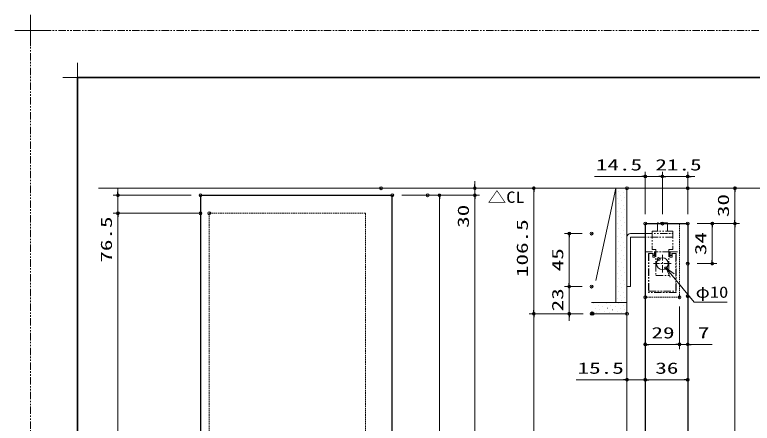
# Model space of a CAD drawing. Units: millimetres, scale not verified. Extents: x -1306 to 1306, y -607 to 607.
# Drawn here: x -1306 to -681, y 261 to 607 of the extents above; entities that cross this region are included whole.
import ezdxf
from ezdxf.enums import TextEntityAlignment as Align

# ---------------------------------------------------------------- set-up
doc = ezdxf.new("R2010")
doc.units = ezdxf.units.MM
doc.header["$LTSCALE"] = 5
doc.header["$PDMODE"] = 32
doc.header["$PDSIZE"] = 2.5
for name, pattern in [('USER1', [2.5, 1.25, -0.25, 0.25, -0.25, 0.25, -0.25]), ('USER2', [0.375, 0.25, -0.125]), ('USER3', [2, 1.25, -0.25, 0.25, -0.25])]:
    doc.linetypes.add(name, pattern=pattern)
for name, color, linetype, lineweight in [('0-1_線(黄)', 2, 'Continuous', 15), ('0-3_陰線', 1, 'USER1', 9), ('0-B_点線(水)', 4, 'USER2', 9), ('0-C_中心線', 3, 'USER3', 9), ('0-D_線(白)', 7, 'Continuous', 30), ('1-0_線(水)', 4, 'Continuous', 9), ('1-1_寸法線', 3, 'Continuous', 13), ('1-2_ハッチング', 6, 'Continuous', 9), ('1-4_DEFPOINTS', 7, 'Continuous', 5), ('1-5_0', 3, 'Continuous', 25), ('1-8_図面枠', 7, 'Continuous', 35), ('1-9_一般', 7, 'Continuous', 5)]:
    doc.layers.add(name, color=color, linetype=linetype, lineweight=lineweight)
doc.styles.add('ＭＳ ゴシック', font='')
doc.styles.get('ＭＳ ゴシック').set_extended_font_data('MS Gothic')

# ---------------------------------------------------------------- blocks, each defined once
blk = doc.blocks.new('_DOT')
at = {"layer": '1-5_0'}
blk.add_line((-2.5, 0), (-5, 0), dxfattribs=at)
for points in [[(0, 0), (-2.5, 0), (-2.48, 0.313)], [(0, 0), (-2.48, -0.313), (-2.5, 0)], [(0, 0), (-2.48, 0.313), (-2.421, 0.622)], [(0, 0), (-2.421, -0.622), (-2.48, -0.313)], [(0, 0), (-2.421, 0.622), (-2.324, 0.92)], [(0, 0), (-2.324, -0.92), (-2.421, -0.622)], [(0, 0), (-2.324, 0.92), (-2.191, 1.204)], [(0, 0), (-2.191, -1.204), (-2.324, -0.92)], [(0, 0), (-2.191, 1.204), (-2.023, 1.469)], [(0, 0), (-2.023, -1.469), (-2.191, -1.204)], [(0, 0), (-2.023, 1.469), (-1.822, 1.711)], [(0, 0), (-1.822, -1.711), (-2.023, -1.469)], [(0, 0), (-1.822, 1.711), (-1.594, 1.926)], [(0, 0), (-1.594, -1.926), (-1.822, -1.711)], [(0, 0), (-1.594, 1.926), (-1.34, 2.111)], [(0, 0), (-1.34, -2.111), (-1.594, -1.926)], [(0, 0), (-1.34, 2.111), (-1.064, 2.262)], [(0, 0), (-1.064, -2.262), (-1.34, -2.111)], [(0, 0), (-1.064, 2.262), (-0.773, 2.378)], [(0, 0), (-0.773, -2.378), (-1.064, -2.262)], [(0, 0), (-0.773, 2.378), (-0.468, 2.456)], [(0, 0), (-0.468, -2.456), (-0.773, -2.378)], [(0, 0), (-0.468, 2.456), (-0.157, 2.495)], [(0, 0), (-0.157, -2.495), (-0.468, -2.456)], [(0, 0), (-0.157, 2.495), (0.157, 2.495)], [(0, 0), (0.157, -2.495), (-0.157, -2.495)], [(0, 0), (0.157, 2.495), (0.468, 2.456)], [(0, 0), (0.468, 2.456), (0.773, 2.378)], [(0, 0), (0.773, 2.378), (1.064, 2.262)], [(0, 0), (1.064, 2.262), (1.34, 2.111)], [(0, 0), (1.34, 2.111), (1.594, 1.926)], [(0, 0), (1.594, 1.926), (1.822, 1.711)], [(0, 0), (1.822, 1.711), (2.023, 1.469)], [(0, 0), (2.023, 1.469), (2.191, 1.204)], [(0, 0), (2.191, 1.204), (2.324, 0.92)], [(0, 0), (2.324, 0.92), (2.421, 0.622)], [(0, 0), (2.421, 0.622), (2.48, 0.313)], [(0, 0), (2.48, 0.313), (2.5, 0)], [(0, 0), (0.468, -2.456), (0.157, -2.495)], [(0, 0), (0.773, -2.378), (0.468, -2.456)], [(0, 0), (1.064, -2.262), (0.773, -2.378)], [(0, 0), (1.34, -2.111), (1.064, -2.262)], [(0, 0), (1.594, -1.926), (1.34, -2.111)], [(0, 0), (1.822, -1.711), (1.594, -1.926)], [(0, 0), (2.023, -1.469), (1.822, -1.711)], [(0, 0), (2.191, -1.204), (2.023, -1.469)], [(0, 0), (2.324, -0.92), (2.191, -1.204)], [(0, 0), (2.421, -0.622), (2.324, -0.92)], [(0, 0), (2.48, -0.313), (2.421, -0.622)], [(0, 0), (2.5, 0), (2.48, -0.313)]]:
    blk.add_solid(points, dxfattribs=at)
blk = doc.blocks.new('_Open30')
at = {"layer": '1-5_0', "lineweight": 9}
blk.add_line((0, 0), (-5, 0), dxfattribs=at)
blk.add_lwpolyline([(-5, 1.34), (0, 0), (-5, -1.34)], dxfattribs=at)
blk = doc.blocks.new('グループ-13-1')
at = {"layer": '1-9_一般'}
for p, q in [((62041.6, -14029.5), (62041.6, -13365.5)), ((61709.6, -13697.5), (62373.6, -13697.5))]:
    blk.add_line(p, q, dxfattribs=at)

msp = doc.modelspace()

# ---------------------------------------------------------------- linework, layer by layer
at = {"layer": '0-1_線(黄)'}
for p, q in [((-1235.181, 460.092), (-539.702, 460.092)), ((-796.701, 460.092), (-813.701, 381.758)), ((-796.701, 460.092), (-796.701, 363.092)), ((-787.201, 460.092), (-787.201, 353.592)), ((-784.201, 421.592), (-771.701, 421.592)), ((-817.201, 363.092), (-787.201, 363.092)), ((-817.201, 353.592), (-787.201, 353.592))]:
    msp.add_line(p, q, dxfattribs=at)
for points in [[(-784.201, 376.592), (-787.201, 376.592), (-787.201, 418.592)], [(-771.701, 418.592), (-784.201, 418.592), (-784.201, 376.592)]]:
    msp.add_lwpolyline(points, dxfattribs=at)
msp.add_arc((-784.201, 418.592), 3, 90, 180, dxfattribs=at)
at = {"layer": '0-3_陰線', "color": 4}
for p in [(387.036, 594), (-1292.964, -594)]:
    msp.add_line(p, (-1292.964, 594), dxfattribs=at)
at = {"layer": '0-3_陰線'}
for p, q in [((-752.951, 430.592), (-752.951, 423.592)), ((-748.401, 423.592), (-748.401, 408.092)), ((-762.701, 408.092), (-766.001, 408.092)), ((-762.701, 408.092), (-762.701, 386.092)), ((-751.701, 408.092), (-751.701, 386.092)), ((-748.401, 408.092), (-751.701, 408.092)), ((-771.701, 406.092), (-763.801, 406.092)), ((-771.701, 367.592), (-771.701, 406.092)), ((-765.401, 404.592), (-768.701, 404.592)), ((-765.401, 404.592), (-765.401, 401.592)), ((-763.601, 401.592), (-765.401, 401.592)), ((-750.801, 406.092), (-763.601, 406.092)), ((-763.601, 406.092), (-763.601, 401.592)), ((-750.801, 401.592), (-750.801, 406.092)), ((-749.001, 401.592), (-750.801, 401.592)), ((-750.601, 406.092), (-742.701, 406.092)), ((-745.701, 404.592), (-749.001, 404.592)), ((-749.001, 401.592), (-749.001, 404.592)), ((-762.701, 386.092), (-751.701, 386.092)), ((-745.501, 371.592), (-768.901, 371.592))]:
    msp.add_line(p, q, dxfattribs=at)
for points in [[(-752.951, 430.592), (-761.451, 430.592), (-761.451, 423.592)], [(-771.701, 421.592), (-748.401, 421.592), (-748.401, 418.592), (-771.701, 418.592)], [(-748.401, 423.592), (-766.001, 423.592), (-766.001, 408.092)], [(-763.801, 406.092), (-763.801, 403.092), (-765.101, 403.092), (-765.101, 404.592), (-768.901, 404.592), (-768.901, 371.592)], [(-768.701, 404.592), (-768.701, 372.592), (-745.701, 372.592), (-745.701, 404.592)], [(-750.601, 406.092), (-750.601, 403.092), (-749.301, 403.092), (-749.301, 404.592), (-745.501, 404.592), (-745.501, 371.592)]]:
    msp.add_lwpolyline(points, dxfattribs=at)
at = {"layer": '0-B_点線(水)'}
msp.add_line((-1008.987, -19.908), (-1008.987, 438.792), dxfattribs=at)
for points in [[(-1141.387, -19.908), (-1141.387, 438.792), (-1008.987, 438.792)], [(-742.701, 430.092), (-742.701, 367.592), (-771.701, 367.592)]]:
    msp.add_lwpolyline(points, dxfattribs=at)
at = {"layer": '0-C_中心線'}
for p, q in [((-757.201, 388.656), (-757.201, 403.527)), ((-749.765, 396.092), (-764.636, 396.092))]:
    msp.add_line(p, q, dxfattribs=at)
at = {"layer": '0-D_線(白)'}
for p, q in [((-1148.787, 454.092), (-986.187, 454.092)), ((-1148.787, 454.092), (-1148.787, -18.308)), ((-986.187, -18.308), (-986.187, 454.092)), ((-771.701, 430.092), (-771.701, 211.777))]:
    msp.add_line(p, q, dxfattribs=at)
msp.add_lwpolyline([(-771.701, 430.092), (-735.701, 430.092), (-735.701, 211.777)], dxfattribs=at)
at = {"layer": '1-0_線(水)'}
msp.add_line((-787.201, 353.592), (-787.201, 211.777), dxfattribs=at)
msp.add_circle((-757.201, 396.092), 5, dxfattribs=at)
at = {"layer": '1-1_寸法線'}
for p, q in [((-774.701, 470.092), (-814.748, 470.092)), ((-771.701, 438.092), (-771.701, 474.092)), ((-757.201, 470.092), (-771.701, 470.092)), ((-760.201, 470.092), (-763.201, 470.092)), ((-757.201, 438.092), (-757.201, 474.092)), ((-757.201, 438.092), (-757.201, 474.092)), ((-757.201, 470.092), (-735.701, 470.092)), ((-754.201, 470.092), (-751.201, 470.092)), ((-735.701, 438.092), (-735.701, 474.092)), ((-732.701, 470.092), (-729.701, 470.092)), ((-916.187, 463.092), (-916.187, 466.092)), ((-1218.787, 457.092), (-1218.787, 460.092)), ((-987.687, 460.092), (-912.187, 460.092)), ((-916.187, 460.092), (-916.187, 454.092)), ((-795.201, 460.092), (-870.201, 460.092)), ((-866.201, 457.092), (-866.201, 356.592)), ((-727.701, 460.092), (-691.701, 460.092)), ((-695.701, 433.092), (-695.701, 457.092)), ((-1156.787, 454.092), (-1222.787, 454.092)), ((-1218.787, 454.092), (-1218.787, 438.792)), ((-978.187, 454.092), (-912.187, 454.092)), ((-978.187, 454.092), (-942.187, 454.092)), ((-948.187, 454.092), (-912.187, 454.092)), ((-946.187, 451.092), (-946.187, -15.308)), ((-916.187, 451.092), (-916.187, 423.901)), ((-916.187, 451.092), (-916.187, -16.908)), ((-1149.387, 438.792), (-1222.787, 438.792)), ((-1156.787, 438.792), (-1222.787, 438.792)), ((-1218.787, 435.792), (-1218.787, 394.315)), ((-1218.787, 435.792), (-1218.787, -16.908)), ((-727.701, 430.092), (-691.701, 430.092)), ((-727.701, 430.092), (-691.701, 430.092)), ((-727.701, 430.092), (-710.951, 430.092)), ((-714.951, 399.092), (-714.951, 427.092)), ((-695.701, 427.092), (-695.701, -8.908)), ((-825.201, 421.592), (-840.201, 421.592)), ((-836.201, 379.592), (-836.201, 418.592)), ((-727.701, 396.092), (-710.951, 396.092)), ((-836.201, 379.592), (-836.201, 382.592)), ((-825.201, 376.592), (-840.201, 376.592)), ((-825.201, 376.592), (-840.201, 376.592)), ((-836.201, 376.592), (-836.201, 353.592)), ((-771.701, 359.592), (-771.701, 323.592)), ((-771.701, 359.592), (-771.701, 293.592)), ((-771.701, 359.592), (-771.701, 293.592)), ((-742.701, 359.592), (-742.701, 323.592)), ((-742.701, 359.592), (-742.701, 323.592)), ((-735.701, 360.412), (-735.701, 323.592)), ((-735.701, 360.412), (-735.701, 293.592)), ((-824.256, 353.592), (-870.201, 353.592)), ((-824.256, 353.592), (-870.201, 353.592)), ((-866.201, 350.592), (-866.201, -16.908)), ((-825.201, 353.592), (-840.201, 353.592)), ((-836.201, 350.592), (-836.201, 347.592)), ((-787.201, 345.592), (-787.201, 293.592)), ((-745.701, 327.592), (-768.701, 327.592)), ((-745.701, 327.592), (-748.701, 327.592)), ((-742.701, 327.592), (-735.701, 327.592)), ((-732.701, 327.592), (-715.034, 327.592)), ((-790.201, 297.592), (-830.248, 297.592)), ((-771.701, 297.592), (-787.201, 297.592)), ((-768.701, 297.592), (-765.701, 297.592)), ((-768.701, 297.592), (-738.701, 297.592))]:
    msp.add_line(p, q, dxfattribs=at)
at = {"layer": '1-1_寸法線', "lineweight": 9}
msp.add_lwpolyline([(-702.298, 363.285), (-730.336, 363.285), (-748.964, 386.034)], dxfattribs=at)
at = {"layer": '1-2_ハッチング'}
for p, q in [((-794.338, 457.675), (-794.288, 457.675)), ((-787.709, 459.001), (-787.659, 459.001)), ((-795.664, 451.046), (-795.614, 451.046)), ((-793.012, 453.698), (-792.962, 453.698)), ((-790.36, 456.35), (-790.31, 456.35)), ((-789.034, 452.372), (-788.984, 452.372)), ((-794.338, 447.069), (-794.288, 447.069)), ((-791.686, 449.72), (-791.636, 449.72)), ((-790.36, 445.743), (-790.31, 445.743)), ((-787.709, 448.395), (-787.659, 448.395)), ((-795.664, 440.44), (-795.614, 440.44)), ((-793.012, 443.091), (-792.962, 443.091)), ((-791.686, 439.114), (-791.636, 439.114)), ((-789.034, 441.766), (-788.984, 441.766)), ((-787.709, 437.788), (-787.659, 437.788)), ((-794.338, 436.462), (-794.288, 436.462)), ((-793.012, 432.485), (-792.962, 432.485)), ((-790.36, 435.136), (-790.31, 435.136)), ((-795.664, 429.833), (-795.614, 429.833)), ((-794.338, 425.856), (-794.288, 425.856)), ((-791.686, 428.507), (-791.636, 428.507)), ((-789.034, 431.159), (-788.984, 431.159)), ((-787.709, 427.181), (-787.659, 427.181)), ((-795.664, 419.227), (-795.614, 419.227)), ((-793.012, 421.878), (-792.962, 421.878)), ((-790.36, 424.53), (-790.31, 424.53)), ((-789.034, 420.552), (-788.984, 420.552)), ((-794.338, 415.249), (-794.288, 415.249)), ((-791.686, 417.901), (-791.636, 417.901)), ((-790.36, 413.923), (-790.31, 413.923)), ((-787.709, 416.575), (-787.659, 416.575)), ((-795.664, 408.62), (-795.614, 408.62)), ((-793.012, 411.272), (-792.962, 411.272)), ((-791.686, 407.294), (-791.636, 407.294)), ((-789.034, 409.946), (-788.984, 409.946)), ((-794.338, 404.642), (-794.288, 404.642)), ((-793.012, 400.665), (-792.962, 400.665)), ((-790.36, 403.317), (-790.31, 403.317)), ((-787.709, 405.968), (-787.659, 405.968)), ((-795.664, 398.013), (-795.614, 398.013)), ((-794.338, 394.036), (-794.288, 394.036)), ((-791.686, 396.687), (-791.636, 396.687)), ((-789.034, 399.339), (-788.984, 399.339)), ((-787.709, 395.362), (-787.659, 395.362)), ((-793.012, 390.058), (-792.962, 390.058)), ((-790.36, 392.71), (-790.31, 392.71)), ((-789.034, 388.733), (-788.984, 388.733)), ((-795.664, 387.407), (-795.614, 387.407)), ((-794.338, 383.429), (-794.288, 383.429)), ((-791.686, 386.081), (-791.636, 386.081)), ((-790.36, 382.103), (-790.31, 382.103)), ((-787.709, 384.755), (-787.659, 384.755)), ((-795.664, 376.8), (-795.614, 376.8)), ((-793.012, 379.452), (-792.962, 379.452)), ((-791.686, 375.474), (-791.636, 375.474)), ((-789.034, 378.126), (-788.984, 378.126)), ((-794.338, 372.823), (-794.288, 372.823)), ((-790.36, 371.497), (-790.31, 371.497)), ((-787.709, 374.148), (-787.659, 374.148)), ((-795.664, 366.194), (-795.614, 366.194)), ((-793.012, 368.845), (-792.962, 368.845)), ((-791.686, 364.868), (-791.636, 364.868)), ((-789.034, 367.519), (-788.984, 367.519)), ((-787.709, 363.542), (-787.659, 363.542)), ((-815.551, 362.216), (-815.501, 362.216)), ((-814.225, 358.239), (-814.175, 358.239)), ((-811.573, 360.89), (-811.523, 360.89)), ((-810.248, 356.913), (-810.198, 356.913)), ((-807.596, 359.564), (-807.546, 359.564)), ((-804.944, 362.216), (-804.894, 362.216)), ((-803.618, 358.239), (-803.568, 358.239)), ((-800.967, 360.89), (-800.917, 360.89)), ((-799.641, 356.913), (-799.591, 356.913)), ((-796.989, 359.564), (-796.939, 359.564)), ((-794.338, 362.216), (-794.288, 362.216)), ((-793.012, 358.239), (-792.962, 358.239)), ((-790.36, 360.89), (-790.31, 360.89)), ((-789.034, 356.913), (-788.984, 356.913)), ((-816.877, 355.587), (-816.827, 355.587)), ((-812.899, 354.261), (-812.849, 354.261)), ((-806.27, 355.587), (-806.22, 355.587)), ((-802.293, 354.261), (-802.243, 354.261)), ((-795.664, 355.587), (-795.614, 355.587)), ((-791.686, 354.261), (-791.636, 354.261))]:
    msp.add_line(p, q, dxfattribs=at)
at = {"layer": '1-4_DEFPOINTS'}
for p, q in [((-1252.964, 541.55), (-1252.964, 566.45)), ((-1265.414, 554), (-1240.514, 554))]:
    msp.add_line(p, q, dxfattribs=at)
for p in [(-771.701, 470.092), (-735.701, 470.092), (-995.687, 460.092), (-787.201, 460.092), (-735.701, 460.092), (-695.701, 460.092), (-1148.787, 454.092), (-986.187, 454.092), (-956.187, 454.092), (-916.187, 454.092), (-1218.787, 438.792), (-1148.787, 438.792), (-1141.387, 438.792), (-771.701, 430.092), (-757.201, 430.092), (-735.701, 430.092), (-735.701, 430.092), (-714.951, 430.092), (-836.201, 421.592), (-817.201, 421.592), (-760.368, 399.96), (-735.701, 396.092), (-754.033, 392.223), (-817.201, 376.592), (-735.701, 368.412), (-771.701, 367.592), (-771.701, 367.592), (-742.701, 367.592), (-866.201, 353.592), (-836.201, 353.592), (-817.201, 353.592), (-816.256, 353.592), (-787.201, 353.592), (-771.701, 327.592), (-742.701, 327.592), (-771.701, 297.592), (-735.701, 297.592)]:
    msp.add_point(p, dxfattribs=at)
at = {"layer": '1-8_図面枠'}
msp.add_lwpolyline([(-1252.964, -554), (347.036, -554), (347.036, 554), (-1252.964, 554)], close=True, dxfattribs=at)

# ---------------------------------------------------------------- block references
at = {"layer": '0-3_陰線', "xscale": 0.04, "yscale": 0.04}
msp.add_blockref('グループ-13-1', (-3774.629, 1141.9), dxfattribs=at)
at = {"layer": '1-1_寸法線', "xscale": 0.6, "yscale": 0.6}
for p in [(-771.701, 470.092), (-757.201, 470.092), (-742.701, 327.592), (-742.701, 327.592), (-787.201, 297.592), (-735.701, 297.592)]:
    msp.add_blockref('_DOT', p, dxfattribs=at)
at = {"layer": '1-1_寸法線'}
for name, p, xscale, yscale, rotation in [('_DOT', (-757.201, 470.092), 0.6, 0.6, 180), ('_DOT', (-735.701, 470.092), 0.6, 0.6, 180), ('_DOT', (-916.187, 460.092), 0.6, 0.6, 270), ('_DOT', (-1218.787, 454.092), 0.6, 0.6, 270), ('_DOT', (-866.201, 460.092), 0.6, 0.6, 90), ('_DOT', (-695.701, 460.092), 0.6, 0.6, 90), ('_DOT', (-946.187, 454.092), 0.6, 0.6, 90), ('_DOT', (-916.187, 454.092), 0.6, 0.6, 90), ('_DOT', (-916.187, 454.092), 0.6, 0.6, 90), ('_DOT', (-1218.787, 438.792), 0.6, 0.6, 90), ('_DOT', (-1218.787, 438.792), 0.6, 0.6, 90), ('_DOT', (-714.951, 430.092), 0.6, 0.6, 90), ('_DOT', (-695.701, 430.092), 0.6, 0.6, 270), ('_DOT', (-695.701, 430.092), 0.6, 0.6, 90), ('_DOT', (-836.201, 421.592), 0.6, 0.6, 90), ('_DOT', (-714.951, 396.092), 0.6, 0.6, 270), ('_Open30', (-754.033, 392.223), 1.6, 1.6, 129.31389), ('_DOT', (-836.201, 376.592), 0.6, 0.6, 270), ('_DOT', (-836.201, 376.592), 0.6, 0.6, 270), ('_DOT', (-866.201, 353.592), 0.6, 0.6, 270), ('_DOT', (-866.201, 353.592), 0.6, 0.6, 90), ('_DOT', (-836.201, 353.592), 0.6, 0.6, 90), ('_DOT', (-771.701, 327.592), 0.6, 0.6, 180), ('_DOT', (-735.701, 327.592), 0.6, 0.6, 180), ('_DOT', (-771.701, 297.592), 0.6, 0.6, 180), ('_DOT', (-771.701, 297.592), 0.6, 0.6, 180)]:
    msp.add_blockref(name, p, dxfattribs=dict(at, xscale=xscale, yscale=yscale, rotation=rotation))

# ---------------------------------------------------------------- texts
at = {"layer": '0-1_線(黄)', "style": 'ＭＳ ゴシック', "width": 1.2}
msp.add_text('△CL', height=9.604, dxfattribs=at).set_placement((-905.308, 444.77), align=Align.BOTTOM_LEFT)
at = {"layer": '1-1_寸法線', "style": 'ＭＳ ゴシック'}
for s, height, width, p in [('14.5', 9.604, 1.5, (-813.605, 472.241)), ('21.5', 9.604, 1.5, (-763.117, 472.241)), ('φ10', 9.621, 1.2, (-728.964, 364.235)), ('29', 9.604, 1.5, (-766.486, 329.741)), ('7', 9.604, 1.5, (-727.129, 329.741)), ('15.5', 9.604, 1.5, (-829.105, 299.741)), ('36', 9.604, 1.5, (-763.224, 299.741))]:
    msp.add_text(s, height=height, dxfattribs=dict(at, width=width)).set_placement(p, align=Align.BOTTOM_LEFT)
at = {"layer": '1-1_寸法線', "style": 'ＭＳ ゴシック', "width": 1.5}
for s, p in [('30', (-697.85, 435.568)), ('30', (-918.337, 426.472)), ('76.5', (-1220.937, 396.887)), ('106.5', (-868.35, 384.699)), ('34', (-717.1, 403.33)), ('45', (-838.35, 389.568)), ('23', (-838.35, 355.568))]:
    msp.add_text(s, height=9.604, rotation=90, dxfattribs=at).set_placement(p, align=Align.BOTTOM_LEFT)

doc.saveas('drawing.dxf')
